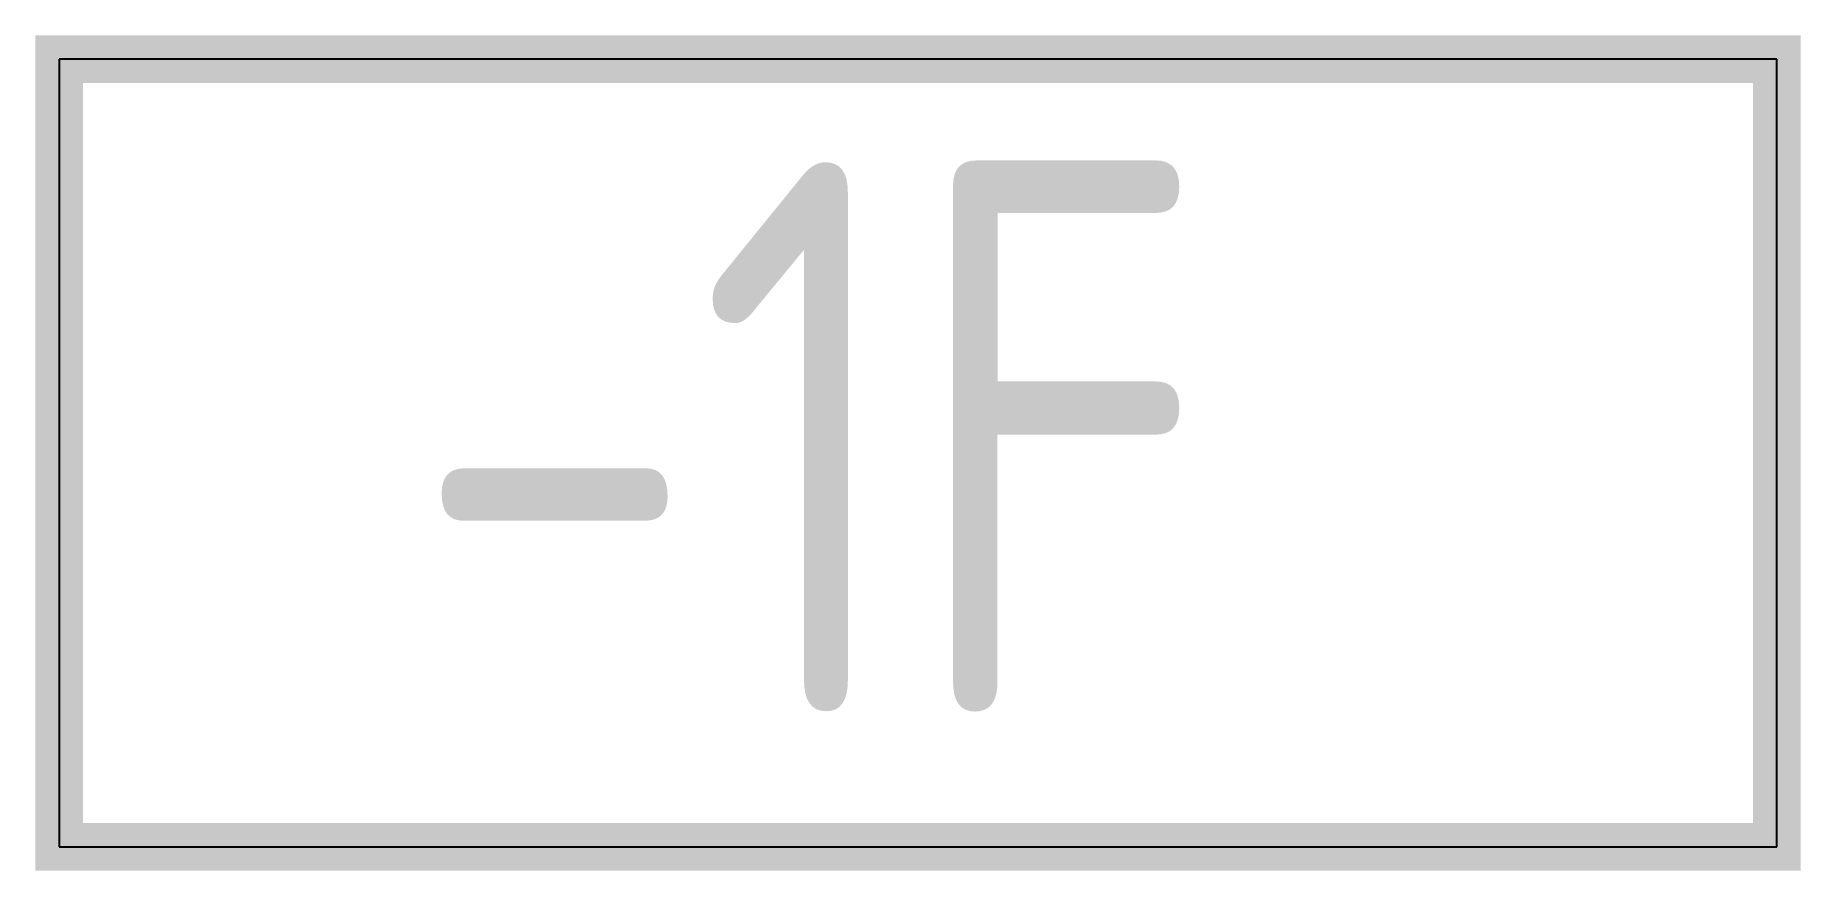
# Model space of a CAD drawing. Extents: x -0.74 to 0.74, y -0.02 to 0.68.
import ezdxf
from ezdxf.enums import TextEntityAlignment as Align

# ---------------------------------------------------------------- set-up
doc = ezdxf.new("R2010")
doc.units = 0
doc.header["$MEASUREMENT"] = 0
doc.styles.add('_TEL_DIM', font='TSSDENG', dxfattribs={"width": 0.6, "height": 6, "bigfont": '！！TSSDCHN'})
doc.styles.add('hztxt', font='TSSDENG', dxfattribs={"width": 0.7, "bigfont": 'TSSDCHN'})

msp = doc.modelspace()

# ---------------------------------------------------------------- linework, layer by layer
for p, q in [((-0.72, 0.66), (-0.72, 0)), ((0.72, 0.66), (-0.72, 0.66)), ((0.72, 0), (0.72, 0.66)), ((-0.72, 0), (0.72, 0))]:
    msp.add_line(p, q)
at = {"const_width": 0.04}
msp.add_lwpolyline([(-0.72, 0.66), (-0.72, 0), (0.72, 0), (0.72, 0.66), (-0.72, 0.66), (-0.72, 0)], dxfattribs=at)

# ---------------------------------------------------------------- texts
at = {"color": 7, "style": 'hztxt', "width": 0.8}
msp.add_text('-1F', height=0.46154, dxfattribs=at).set_placement((-0.4245, 0.1121))
at = {"color": 7, "linetype": 'ByBlock', "style": '_TEL_DIM', "flags": 1}
for tag in ['A', 'REMARK']:
    msp.add_attdef(tag, text='', height=0.0000154, dxfattribs=at).set_placement((0, 0), align=Align.MIDDLE_CENTER)

doc.saveas('drawing.dxf')
